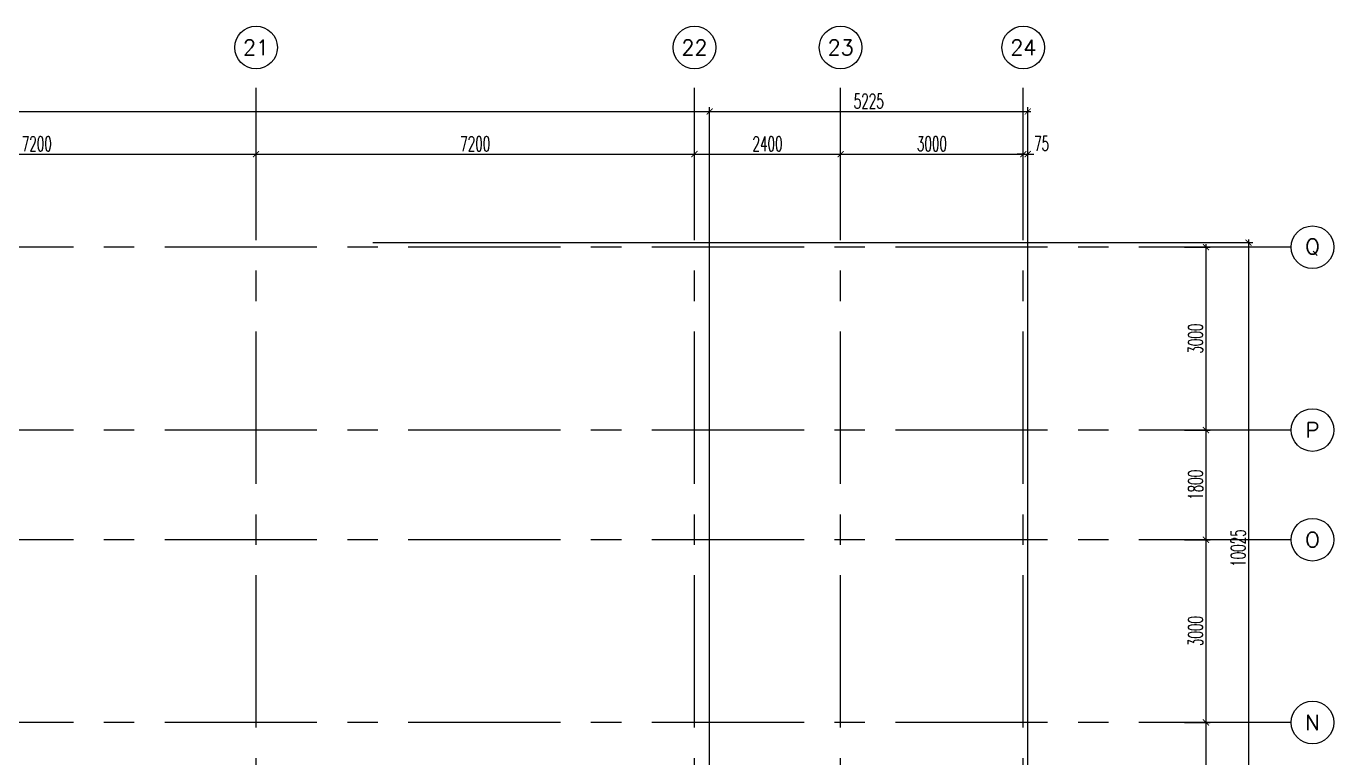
# Model space of a CAD drawing. Extents: x -0.4 to 93.5, y -1.1 to 78.4.
# Drawn here: x 72.06 to 93.53, y 66.39 to 78.4 of the extents above; entities that cross this region are included whole.
import ezdxf
from ezdxf.enums import TextEntityAlignment as Align

# ---------------------------------------------------------------- set-up
doc = ezdxf.new("R2010")
doc.units = 0
doc.header["$MEASUREMENT"] = 0
doc.header["$PDMODE"] = 34
doc.linetypes.add('CENTERX2', pattern=[4, 2.5, -0.5, 0.5, -0.5])
doc.layers.get('0').update_dxf_attribs({"color": 11, "linetype": 'CONTINUOUS'})
doc.layers.get('DEFPOINTS').update_dxf_attribs({"color": 11, "linetype": 'CONTINUOUS'})
for name, color, linetype in [('AX-CR', 11, 'CONTINUOUS'), ('AX-DIM', 11, 'CONTINUOUS'), ('AX-TXT', 11, 'CONTINUOUS'), ('AXES', 11, 'CENTERX2')]:
    doc.layers.add(name, color=color, linetype=linetype)
doc.styles.add('ROMANS', font='ROMANS.shx', dxfattribs={"width": 0.6})
doc.dimstyles.new('STANDARD in', dxfattribs={"dimtxt": 0.24, "dimasz": 0.1, "dimexe": 0.07, "dimexo": 0.05, "dimgap": 0.05, "dimtad": 1, "dimdec": 0, "dimlfac": 1000, "dimzin": 0, "dimdsep": 46, "dimtxsty": 'ROMANS', "dimblk": 'ARCHTICK', "dimcen": 0.05, "dimdle": 0.05, "dimclrd": 7, "dimclre": 7, "dimclrt": 2, "dimadec": 0, "dimazin": 0, "dimtfac": 1, "dimtdec": 0, "dimtmove": 2, "dimatfit": 3, "dimldrblk": 'ARCHTICK', "dimfxl": 0, "dimtolj": 1, "dimtzin": 0, "dimarcsym": 0})

# ---------------------------------------------------------------- blocks, each defined once
blk = doc.blocks.new('AXR')
at = {"layer": 'AX-CR'}
blk.add_circle((350, 0), 350, dxfattribs=at)
at = {"layer": 'AX-TXT', "style": 'ROMANS'}
blk.add_attdef('AX', text='', height=250, dxfattribs=at).set_placement((350, 0), align=Align.MIDDLE)
blk = doc.blocks.new('_ARCHTICK')
at = {"color": 0, "linetype": 'ByBlock', "const_width": 0.15}
blk.add_lwpolyline([(-0.5, -0.5), (0.5, 0.5)], dxfattribs=at)
blk = doc.blocks.new('*D104')
at = {"layer": 'AX-DIM', "color": 7, "lineweight": -2, "ltscale": 0.3}
for p, q in [((8.522, 76.998), (83.332, 76.998)), ((8.572, 72.392), (8.572, 77.068)), ((83.282, 64.87), (83.282, 77.068))]:
    blk.add_line(p, q, dxfattribs=at)
at = {"layer": 'DEFPOINTS', "color": 0, "ltscale": 0.3}
for p in [(83.282, 76.998), (8.572, 72.342), (83.282, 64.82)]:
    blk.add_point(p, dxfattribs=at)
at = {"layer": 'AX-DIM', "color": 7, "lineweight": -2, "ltscale": 0.3, "xscale": 0.1, "yscale": 0.1, "zscale": 0.1, "rotation": 180}
blk.add_blockref('_ARCHTICK', (8.572, 76.998), dxfattribs=at)
at = {"layer": 'AX-DIM', "color": 7, "lineweight": -2, "ltscale": 0.3, "xscale": 0.1, "yscale": 0.1, "zscale": 0.1}
blk.add_blockref('_ARCHTICK', (83.282, 76.998), dxfattribs=at)
at = {"layer": 'AX-DIM', "color": 2, "ltscale": 0.3, "insert": (45.927, 77.168), "char_height": 0.24, "attachment_point": 5, "style": 'ROMANS'}
blk.add_mtext('\\A1;74710', dxfattribs=at)
blk = doc.blocks.new('*D162')
at = {"layer": 'AX-DIM', "color": 7, "lineweight": -2, "ltscale": 0.3}
for p, q in [((91.432, 70.02), (91.432, 66.92)), ((91.082, 69.97), (91.502, 69.97)), ((91.082, 66.97), (91.502, 66.97))]:
    blk.add_line(p, q, dxfattribs=at)
at = {"layer": 'DEFPOINTS', "color": 0, "ltscale": 0.3}
for p in [(91.032, 69.97), (91.032, 66.97), (91.432, 66.97)]:
    blk.add_point(p, dxfattribs=at)
at = {"layer": 'AX-DIM', "color": 7, "lineweight": -2, "ltscale": 0.3, "xscale": 0.1, "yscale": 0.1, "zscale": 0.1}
for p, rotation in [((91.432, 69.97), 90), ((91.432, 66.97), 270)]:
    blk.add_blockref('_ARCHTICK', p, dxfattribs=dict(at, rotation=rotation))
at = {"layer": 'AX-DIM', "color": 2, "ltscale": 0.3, "insert": (91.262, 68.47), "char_height": 0.24, "attachment_point": 5, "rotation": 90, "style": 'ROMANS'}
blk.add_mtext('\\A1;3000', dxfattribs=at)
blk = doc.blocks.new('*D161')
at = {"layer": 'AX-DIM', "color": 7, "lineweight": -2, "ltscale": 0.3}
for p, q in [((77.75, 74.845), (92.202, 74.845)), ((92.132, 74.895), (92.132, 64.77)), ((91.482, 64.82), (92.202, 64.82))]:
    blk.add_line(p, q, dxfattribs=at)
at = {"layer": 'DEFPOINTS', "color": 0, "ltscale": 0.3}
for p in [(77.7, 74.845), (91.432, 64.82), (92.132, 64.82)]:
    blk.add_point(p, dxfattribs=at)
at = {"layer": 'AX-DIM', "color": 7, "lineweight": -2, "ltscale": 0.3, "xscale": 0.1, "yscale": 0.1, "zscale": 0.1}
for p, rotation in [((92.132, 74.845), 90), ((92.132, 64.82), 270)]:
    blk.add_blockref('_ARCHTICK', p, dxfattribs=dict(at, rotation=rotation))
at = {"layer": 'AX-DIM', "color": 2, "ltscale": 0.3, "insert": (91.962, 69.832), "char_height": 0.24, "attachment_point": 5, "rotation": 90, "style": 'ROMANS'}
blk.add_mtext('\\A1;10025', dxfattribs=at)
blk = doc.blocks.new('*D160')
at = {"layer": 'AX-DIM', "color": 7, "lineweight": -2, "ltscale": 0.3}
for p, q in [((83.232, 76.998), (88.557, 76.998)), ((83.282, 76.348), (83.282, 77.068)), ((88.507, 40.87), (88.507, 77.068))]:
    blk.add_line(p, q, dxfattribs=at)
at = {"layer": 'DEFPOINTS', "color": 0, "ltscale": 0.3}
for p in [(88.507, 76.998), (83.282, 76.298), (88.507, 40.82)]:
    blk.add_point(p, dxfattribs=at)
at = {"layer": 'AX-DIM', "color": 7, "lineweight": -2, "ltscale": 0.3, "xscale": 0.1, "yscale": 0.1, "zscale": 0.1, "rotation": 180}
blk.add_blockref('_ARCHTICK', (83.282, 76.998), dxfattribs=at)
at = {"layer": 'AX-DIM', "color": 7, "lineweight": -2, "ltscale": 0.3, "xscale": 0.1, "yscale": 0.1, "zscale": 0.1}
blk.add_blockref('_ARCHTICK', (88.507, 76.998), dxfattribs=at)
at = {"layer": 'AX-DIM', "color": 2, "ltscale": 0.3, "insert": (85.895, 77.168), "char_height": 0.24, "attachment_point": 5, "style": 'ROMANS'}
blk.add_mtext('\\A1;5225', dxfattribs=at)
blk = doc.blocks.new('*D143')
at = {"layer": 'AX-DIM', "color": 7, "lineweight": -2, "ltscale": 0.3}
for p, q in [((91.432, 67.02), (91.432, 64.52)), ((91.082, 66.97), (91.502, 66.97)), ((91.082, 64.57), (91.502, 64.57))]:
    blk.add_line(p, q, dxfattribs=at)
at = {"layer": 'DEFPOINTS', "color": 0, "ltscale": 0.3}
for p in [(91.032, 66.97), (91.032, 64.57), (91.432, 64.57)]:
    blk.add_point(p, dxfattribs=at)
at = {"layer": 'AX-DIM', "color": 7, "lineweight": -2, "ltscale": 0.3, "xscale": 0.1, "yscale": 0.1, "zscale": 0.1}
for p, rotation in [((91.432, 66.97), 90), ((91.432, 64.57), 270)]:
    blk.add_blockref('_ARCHTICK', p, dxfattribs=dict(at, rotation=rotation))
at = {"layer": 'AX-DIM', "color": 2, "ltscale": 0.3, "insert": (91.262, 65.77), "char_height": 0.24, "attachment_point": 5, "rotation": 90, "style": 'ROMANS'}
blk.add_mtext('\\A1;2400', dxfattribs=at)
blk = doc.blocks.new('*D142')
at = {"layer": 'AX-DIM', "color": 7, "lineweight": -2, "ltscale": 0.3}
for p, q in [((68.582, 76.298), (75.882, 76.298)), ((68.632, 75.948), (68.632, 76.368)), ((75.832, 75.948), (75.832, 76.368))]:
    blk.add_line(p, q, dxfattribs=at)
at = {"layer": 'DEFPOINTS', "color": 0, "ltscale": 0.3}
for p in [(75.832, 76.298), (68.632, 75.898), (75.832, 75.898)]:
    blk.add_point(p, dxfattribs=at)
at = {"layer": 'AX-DIM', "color": 7, "lineweight": -2, "ltscale": 0.3, "xscale": 0.1, "yscale": 0.1, "zscale": 0.1, "rotation": 180}
blk.add_blockref('_ARCHTICK', (68.632, 76.298), dxfattribs=at)
at = {"layer": 'AX-DIM', "color": 7, "lineweight": -2, "ltscale": 0.3, "xscale": 0.1, "yscale": 0.1, "zscale": 0.1}
blk.add_blockref('_ARCHTICK', (75.832, 76.298), dxfattribs=at)
at = {"layer": 'AX-DIM', "color": 2, "ltscale": 0.3, "insert": (72.232, 76.468), "char_height": 0.24, "attachment_point": 5, "style": 'ROMANS'}
blk.add_mtext('\\A1;7200', dxfattribs=at)
blk = doc.blocks.new('*D136')
at = {"layer": 'AX-DIM', "color": 7, "lineweight": -2, "ltscale": 0.3}
for p, q in [((85.382, 76.298), (88.482, 76.298)), ((85.432, 75.948), (85.432, 76.368)), ((88.432, 75.948), (88.432, 76.368))]:
    blk.add_line(p, q, dxfattribs=at)
at = {"layer": 'DEFPOINTS', "color": 0, "ltscale": 0.3}
for p in [(88.432, 76.298), (85.432, 75.898), (88.432, 75.898)]:
    blk.add_point(p, dxfattribs=at)
at = {"layer": 'AX-DIM', "color": 7, "lineweight": -2, "ltscale": 0.3, "xscale": 0.1, "yscale": 0.1, "zscale": 0.1, "rotation": 180}
blk.add_blockref('_ARCHTICK', (85.432, 76.298), dxfattribs=at)
at = {"layer": 'AX-DIM', "color": 7, "lineweight": -2, "ltscale": 0.3, "xscale": 0.1, "yscale": 0.1, "zscale": 0.1}
blk.add_blockref('_ARCHTICK', (88.432, 76.298), dxfattribs=at)
at = {"layer": 'AX-DIM', "color": 2, "ltscale": 0.3, "insert": (86.932, 76.468), "char_height": 0.24, "attachment_point": 5, "style": 'ROMANS'}
blk.add_mtext('\\A1;3000', dxfattribs=at)
blk = doc.blocks.new('*D135')
at = {"layer": 'AX-DIM', "color": 7, "lineweight": -2, "ltscale": 0.3}
for p, q in [((75.782, 76.298), (83.082, 76.298)), ((75.832, 75.948), (75.832, 76.368)), ((83.032, 75.948), (83.032, 76.368))]:
    blk.add_line(p, q, dxfattribs=at)
at = {"layer": 'DEFPOINTS', "color": 0, "ltscale": 0.3}
for p in [(83.032, 76.298), (75.832, 75.898), (83.032, 75.898)]:
    blk.add_point(p, dxfattribs=at)
at = {"layer": 'AX-DIM', "color": 7, "lineweight": -2, "ltscale": 0.3, "xscale": 0.1, "yscale": 0.1, "zscale": 0.1, "rotation": 180}
blk.add_blockref('_ARCHTICK', (75.832, 76.298), dxfattribs=at)
at = {"layer": 'AX-DIM', "color": 7, "lineweight": -2, "ltscale": 0.3, "xscale": 0.1, "yscale": 0.1, "zscale": 0.1}
blk.add_blockref('_ARCHTICK', (83.032, 76.298), dxfattribs=at)
at = {"layer": 'AX-DIM', "color": 2, "ltscale": 0.3, "insert": (79.432, 76.468), "char_height": 0.24, "attachment_point": 5, "style": 'ROMANS'}
blk.add_mtext('\\A1;7200', dxfattribs=at)
blk = doc.blocks.new('AXU')
at = {"layer": 'AX-CR'}
blk.add_circle((0, 350), 350, dxfattribs=at)
at = {"layer": 'AX-TXT', "style": 'ROMANS'}
blk.add_attdef('AX', text='', height=250, dxfattribs=at).set_placement((0, 350), align=Align.MIDDLE)
blk = doc.blocks.new('*D134')
at = {"layer": 'AX-DIM', "color": 7, "lineweight": -2, "ltscale": 0.3}
for p, q in [((82.982, 76.298), (85.482, 76.298)), ((83.032, 75.948), (83.032, 76.368)), ((85.432, 75.948), (85.432, 76.368))]:
    blk.add_line(p, q, dxfattribs=at)
at = {"layer": 'DEFPOINTS', "color": 0, "ltscale": 0.3}
for p in [(85.432, 76.298), (83.032, 75.898), (85.432, 75.898)]:
    blk.add_point(p, dxfattribs=at)
at = {"layer": 'AX-DIM', "color": 7, "lineweight": -2, "ltscale": 0.3, "xscale": 0.1, "yscale": 0.1, "zscale": 0.1, "rotation": 180}
blk.add_blockref('_ARCHTICK', (83.032, 76.298), dxfattribs=at)
at = {"layer": 'AX-DIM', "color": 7, "lineweight": -2, "ltscale": 0.3, "xscale": 0.1, "yscale": 0.1, "zscale": 0.1}
blk.add_blockref('_ARCHTICK', (85.432, 76.298), dxfattribs=at)
at = {"layer": 'AX-DIM', "color": 2, "ltscale": 0.3, "insert": (84.232, 76.468), "char_height": 0.24, "attachment_point": 5, "style": 'ROMANS'}
blk.add_mtext('\\A1;2400', dxfattribs=at)
blk = doc.blocks.new('*D133')
at = {"layer": 'AX-DIM', "color": 7, "lineweight": -2, "ltscale": 0.3}
for p, q in [((88.432, 76.298), (88.332, 76.298)), ((88.432, 75.948), (88.432, 76.368)), ((88.432, 76.298), (88.507, 76.298)), ((88.507, 75.948), (88.507, 76.368)), ((88.507, 76.298), (88.607, 76.298))]:
    blk.add_line(p, q, dxfattribs=at)
at = {"layer": 'DEFPOINTS', "color": 0, "ltscale": 0.3}
for p in [(88.507, 76.298), (88.432, 75.898), (88.507, 75.898)]:
    blk.add_point(p, dxfattribs=at)
at = {"layer": 'AX-DIM', "color": 7, "lineweight": -2, "ltscale": 0.3, "xscale": 0.1, "yscale": 0.1, "zscale": 0.1}
blk.add_blockref('_ARCHTICK', (88.432, 76.298), dxfattribs=at)
at = {"layer": 'AX-DIM', "color": 7, "lineweight": -2, "ltscale": 0.3, "xscale": 0.1, "yscale": 0.1, "zscale": 0.1, "rotation": 180}
blk.add_blockref('_ARCHTICK', (88.507, 76.298), dxfattribs=at)
at = {"layer": 'AX-DIM', "color": 2, "ltscale": 0.3, "insert": (88.733, 76.473), "char_height": 0.24, "attachment_point": 5, "style": 'ROMANS'}
blk.add_mtext('\\A1;75', dxfattribs=at)
blk = doc.blocks.new('*D132')
at = {"layer": 'AX-DIM', "color": 7, "lineweight": -2, "ltscale": 0.3}
for p, q in [((91.082, 74.77), (91.502, 74.77)), ((91.432, 74.82), (91.432, 71.72)), ((91.082, 71.77), (91.502, 71.77))]:
    blk.add_line(p, q, dxfattribs=at)
at = {"layer": 'DEFPOINTS', "color": 0, "ltscale": 0.3}
for p in [(91.032, 74.77), (91.032, 71.77), (91.432, 71.77)]:
    blk.add_point(p, dxfattribs=at)
at = {"layer": 'AX-DIM', "color": 7, "lineweight": -2, "ltscale": 0.3, "xscale": 0.1, "yscale": 0.1, "zscale": 0.1}
for p, rotation in [((91.432, 74.77), 90), ((91.432, 71.77), 270)]:
    blk.add_blockref('_ARCHTICK', p, dxfattribs=dict(at, rotation=rotation))
at = {"layer": 'AX-DIM', "color": 2, "ltscale": 0.3, "insert": (91.262, 73.27), "char_height": 0.24, "attachment_point": 5, "rotation": 90, "style": 'ROMANS'}
blk.add_mtext('\\A1;3000', dxfattribs=at)
blk = doc.blocks.new('*D131')
at = {"layer": 'AX-DIM', "color": 7, "lineweight": -2, "ltscale": 0.3}
for p, q in [((91.082, 71.77), (91.502, 71.77)), ((91.432, 71.82), (91.432, 69.92)), ((91.082, 69.97), (91.502, 69.97))]:
    blk.add_line(p, q, dxfattribs=at)
at = {"layer": 'DEFPOINTS', "color": 0, "ltscale": 0.3}
for p in [(91.032, 71.77), (91.032, 69.97), (91.432, 69.97)]:
    blk.add_point(p, dxfattribs=at)
at = {"layer": 'AX-DIM', "color": 7, "lineweight": -2, "ltscale": 0.3, "xscale": 0.1, "yscale": 0.1, "zscale": 0.1}
for p, rotation in [((91.432, 71.77), 90), ((91.432, 69.97), 270)]:
    blk.add_blockref('_ARCHTICK', p, dxfattribs=dict(at, rotation=rotation))
at = {"layer": 'AX-DIM', "color": 2, "ltscale": 0.3, "insert": (91.262, 70.87), "char_height": 0.24, "attachment_point": 5, "rotation": 90, "style": 'ROMANS'}
blk.add_mtext('\\A1;1800', dxfattribs=at)

msp = doc.modelspace()

# ---------------------------------------------------------------- linework, layer by layer
at = {"layer": 'AXES'}
for p, q in [((75.8324, -1.1143), (75.8324, 77.6984)), ((83.0324, -1.1143), (83.0324, 77.6984)), ((85.4324, -1.1143), (85.4324, 77.6984)), ((88.4324, -1.1143), (88.4324, 77.6984)), ((92.8324, 74.77), (40.7424, 74.77)), ((92.8324, 71.77), (40.7424, 71.77)), ((92.8324, 69.97), (40.7424, 69.97)), ((92.8324, 66.97), (40.7424, 66.97))]:
    msp.add_line(p, q, dxfattribs=at)

# ---------------------------------------------------------------- block references
at = {"layer": 'AXES', "xscale": 0.001, "yscale": 0.001, "zscale": 0.001}
for name, p, values in [('AXU', (75.8324, 77.6984), {'AX': '21'}), ('AXU', (83.0324, 77.6984), {'AX': '22'}), ('AXU', (85.4324, 77.6984), {'AX': '23'}), ('AXU', (88.4324, 77.6984), {'AX': '24'}), ('AXR', (92.8324, 74.77), {'AX': 'Q'}), ('AXR', (92.8324, 71.77), {'AX': 'P'}), ('AXR', (92.8324, 69.97), {'AX': 'O'}), ('AXR', (92.8324, 66.97), {'AX': 'N'})]:
    msp.add_blockref(name, p, dxfattribs=at).add_auto_attribs(values)

# ---------------------------------------------------------------- dimensions: what is measured, and where the dimension line sits
at = {"layer": 'AX-DIM'}
for base, p1, p2, picture, middle in [((83.2824, 76.9984), (8.5724, 72.3423), (83.2824, 64.82), '*D104', (45.9274, 77.1684)), ((88.5074, 76.9984), (83.2824, 76.2984), (88.5074, 40.82), '*D160', (85.8949, 77.1684)), ((75.8324, 76.2984), (68.6324, 75.8984), (75.8324, 75.8984), '*D142', (72.2324, 76.4684)), ((83.0324, 76.2984), (75.8324, 75.8984), (83.0324, 75.8984), '*D135', (79.4324, 76.4684)), ((85.4324, 76.2984), (83.0324, 75.8984), (85.4324, 75.8984), '*D134', (84.2324, 76.4684)), ((88.4324, 76.2984), (85.4324, 75.8984), (88.4324, 75.8984), '*D136', (86.9324, 76.4684))]:
    dim = msp.add_linear_dim(base=base, p1=p1, p2=p2, dimstyle='STANDARD in', dxfattribs=at)
    dim.commit()
    dim.dimension.update_dxf_attribs({"geometry": picture, "text_midpoint": middle})
dim = msp.add_linear_dim(base=(88.5074, 76.2984), p1=(88.4324, 75.8984), p2=(88.5074, 75.8984), dimstyle='STANDARD in', dxfattribs=at)
dim.commit()
dim.dimension.update_dxf_attribs({"geometry": '*D133', "text_midpoint": (88.7331, 76.4734), "dimtype": 160})
for base, p1, p2, picture, middle in [((92.1324, 64.82), (77.6996, 74.845), (91.4324, 64.82), '*D161', (91.9624, 69.8325)), ((91.4324, 71.77), (91.0324, 74.77), (91.0324, 71.77), '*D132', (91.2624, 73.27)), ((91.4324, 69.97), (91.0324, 71.77), (91.0324, 69.97), '*D131', (91.2624, 70.87)), ((91.4324, 66.97), (91.0324, 69.97), (91.0324, 66.97), '*D162', (91.2624, 68.47)), ((91.4324, 64.57), (91.0324, 66.97), (91.0324, 64.57), '*D143', (91.2624, 65.77))]:
    dim = msp.add_linear_dim(base=base, p1=p1, p2=p2, angle=270, dimstyle='STANDARD in', dxfattribs=at)
    dim.commit()
    dim.dimension.update_dxf_attribs({"geometry": picture, "text_midpoint": middle})

doc.saveas('drawing.dxf')
